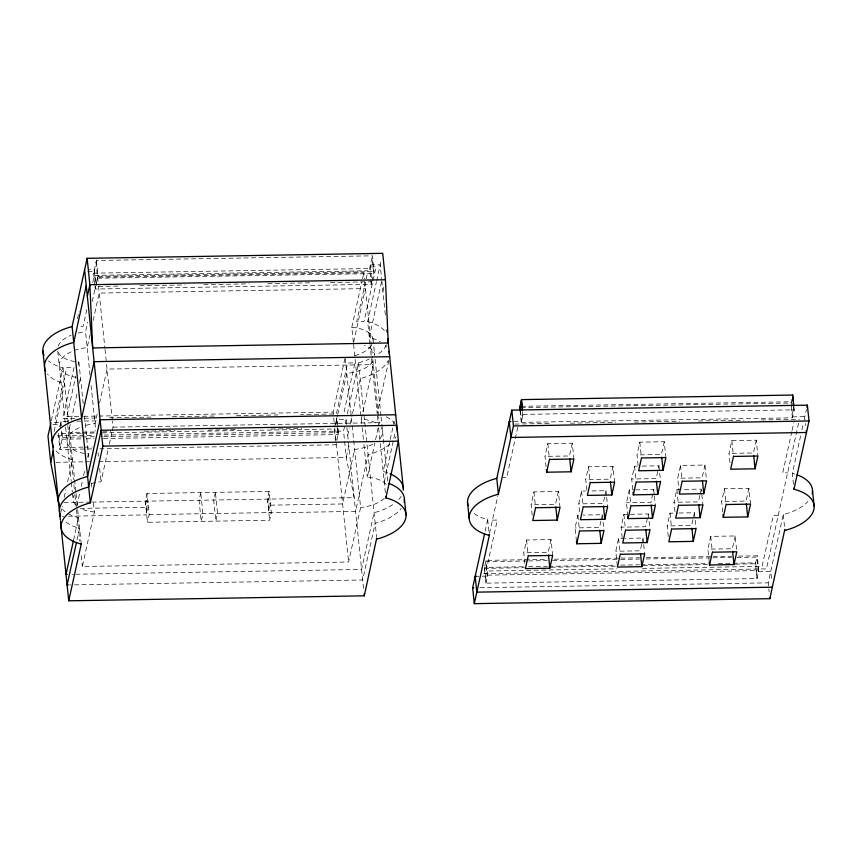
<?xml version="1.0" encoding="UTF-8"?>
<svg xmlns="http://www.w3.org/2000/svg" width="857" height="857" viewBox="0 0 857 857"><rect width="100%" height="100%" fill="white"/><g stroke="black" fill="none" stroke-linecap="round" stroke-linejoin="round"><path stroke-width="0.64" stroke-dasharray="4.29 3.21" d="M51.356 420.68L63.022 367.782A44.435 22.689 -5.9 0 1 48.506 360.926M77.473 318.74L79.187 310.995M54.12 431.392L64.65 383.615A44.435 22.689 -5.9 0 1 47.456 374.038M59.744 426.797L60.922 421.473L67.585 421.355M94.827 285.049L93.606 273.169L96.402 260.474L372.431 255.825L374.07 271.658L372.088 280.625M86.793 309.581L83.097 326.367L79.433 326.431M92.77 282.467L94.334 275.386L367.921 270.78L356.683 321.761L364.011 321.643L376.094 266.827L369.988 266.923M67.478 422.533L66.857 416.588L75.78 376.127M78.169 365.296L78.887 362.05A29.62 15.126 -5.9 0 1 57.869 351.134M90.028 375.152L85.55 331.798L87.703 322.05M92.235 301.46L95.577 286.302M96.295 283.056L97.569 277.25L363.829 272.762L364.45 278.696M91.881 448.907L59.883 449.454L62.55 437.306L61.736 429.389M370.192 265.97L371.831 281.803L371.274 284.363L95.245 289.013L95.802 286.452L121.137 286.024M96.402 260.474L98.041 276.308L96.016 285.488L94.377 269.655L89.492 269.741M70.253 424.451L68.496 432.431L94.752 431.982M71.206 420.123L76.937 394.124M79.326 383.293L80.515 377.883M90.049 334.626L87.189 347.631A29.62 15.126 -5.9 0 0 59.808 361.89A29.62 15.126 -5.9 0 0 75.952 377.326M93.156 320.55L99.208 293.083L365.468 288.595L353.684 342.061M60.986 511.886L61.693 508.683M62.122 506.766L62.261 506.133M64.179 497.414L65.893 489.658M67.596 481.913L72.513 459.631A44.435 22.689 -5.9 0 1 55.309 450.043M76.916 505.876L79.776 492.882M81.211 486.39L82.647 479.888M83.6 475.549L84.789 470.139M87.66 457.145L88.378 453.889A29.62 15.126 -5.9 0 1 67.392 443.101A29.62 15.126 -5.9 0 1 80.622 427.129M97.195 413.888L95.041 423.637A29.62 15.126 -5.9 0 0 85.314 425.511M99.583 403.058L107.061 369.088L373.32 364.611L361.3 419.159A29.62 15.126 -5.9 0 1 377.648 424.086M73.595 539.974L78.512 517.692A44.435 22.689 -5.9 0 1 62.55 509.508M77.034 539.867L79.605 528.244A44.435 22.689 -5.9 0 1 65.089 521.388M345.242 358.547L360.636 507.473L348.606 562.021L82.358 566.498L94.377 511.95L93.252 501.066M91.313 483.573A29.62 15.126 -5.9 0 1 101.04 481.698L108.56 447.611M109.31 444.205L112.063 431.703M112.31 430.568L113.06 427.15L112.438 421.108M146.997 493.503L145.304 501.174L147.49 522.288L269.634 520.231L271.326 512.561L269.13 491.447L146.997 493.503L149.172 514.618L147.49 522.288M145.636 504.334L147.318 496.664M146.172 509.615L147.865 501.945M146.504 512.786L148.197 505.116M269.13 491.447L267.438 499.117L269.634 520.231M267.77 502.277L269.462 494.607M268.316 507.558L270.009 499.888M268.637 510.729L270.33 503.059M333.319 414.092L333.116 412.11L344.9 358.644M353.341 342.157L351.809 327.31L361.836 281.814M362.554 278.568L363.829 272.762M334.691 427.054L336.737 417.777M371.274 284.363L369.635 268.53L372.431 255.825M335.558 424.301L337.465 415.645M337.712 414.552L346.774 373.395A29.62 15.126 -5.9 0 0 374.166 359.115M336.876 440.434L338.59 432.656L337.08 418.141M344.107 411.928L354.927 362.865L347.599 362.993L336.362 413.963L300.625 414.563M91.935 502.073L354.155 497.66L346.282 457.434L343.55 431.039L346.646 416.973M347.353 413.781L358.59 362.8A44.435 22.689 -5.9 0 0 369.228 359.126M369.988 343.968L367.674 321.579L376.427 281.857M376.641 280.882L381.311 259.735M347.717 435.367L349.41 427.697M350.192 424.172L351.895 416.427M352.538 413.513L360.229 378.644A44.435 22.689 -5.9 0 0 388.125 360.701M381.536 281.964L369.313 337.412A44.435 22.689 -5.9 0 1 380.379 341.836M348.81 445.929L346.282 457.434L98.855 461.602M382.908 291.241L384.032 286.12M388.821 360.529L377.166 413.417L370.095 345.017M386.207 484.387A29.62 15.126 -5.9 0 0 367.299 477.22L374.82 443.123M375.57 439.716L378.323 427.215M378.569 426.079L379.319 422.672L378.698 416.62M389.571 442.416L383.165 471.489A44.435 22.689 -5.9 0 1 387.91 472.946M390.214 439.512L392.774 427.889M393.556 424.344L394.263 421.151M393.224 441.355L384.257 482.041A44.435 22.689 -5.9 0 1 386.668 482.727M393.866 438.441L395.356 431.703M485.126 531.211L487.687 519.588A44.435 22.689 -5.9 0 1 473.182 512.732M489.551 533.204L497.831 495.667M738.53 556.129L757.224 555.807L758.756 570.591L756.988 578.582L485.844 583.146L484.323 568.362L486.08 560.371L547.527 559.342M517.778 427.215L506.691 477.553L503.027 477.617M485.844 583.146L487.612 575.154L486.08 560.371M793.936 407.364L794.182 409.828L792.425 417.82L521.281 422.383L523.038 414.392L522.791 411.928M532.218 515.25L531.126 504.687L533.943 491.907L558.368 491.49L560.007 507.333M524.859 563.349L523.766 552.786L526.594 540.006L551.019 539.589L552.658 555.422M546.113 466.926L545.02 456.374L547.837 443.594L572.262 443.176L573.901 459.009M558.368 491.49L555.55 504.28L531.126 504.687M551.019 539.589L548.201 552.379L523.766 552.786M572.262 443.176L569.444 455.967L545.02 456.374M579.578 511.8L578.764 503.884L581.582 491.104L585.438 491.04M576.45 541.131L575.079 527.933L577.897 515.153L581.753 515.089M586.831 490.129L585.738 479.566L588.555 466.786L612.991 466.369L614.63 482.212M604.592 497.081L603.189 503.477L578.764 503.884M604.881 495.807L606.006 490.686L590.58 490.954M600.918 521.131L599.514 527.526L575.079 527.933M601.196 519.856L602.332 514.736L583.039 515.068M612.991 466.369L610.173 479.159L585.738 479.566M617.286 565.749L615.787 551.233L618.604 538.453L623.746 538.367M622.182 537.714L621.089 527.162L623.907 514.382L629.049 514.286M627.827 515.957L626.467 502.77L629.284 489.979L634.426 489.893M632.787 489.561L631.705 479.009L634.523 466.219L637.094 466.176M638.101 465.49L637.008 454.928L639.825 442.148L664.25 441.741L665.889 457.574M641.614 544.431L640.211 550.826L615.787 551.233M641.904 543.156L643.029 538.046L625.032 538.346M630.334 514.264L648.331 513.964L645.514 526.755L621.089 527.162M635.712 489.872L653.709 489.572L650.892 502.352L626.467 502.77M642.236 466.09L658.947 465.812L656.13 478.592L631.705 479.009M664.25 441.741L661.433 454.521L637.008 454.928M668.278 536.514L667.185 525.962L670.003 513.172L677.716 513.043M679.205 492.754L677.705 478.238L680.522 465.447L704.947 465.04L706.586 480.873M674.984 511.522L674.031 502.277L676.848 489.497L701.272 489.09L702.911 504.923M679.001 513.022L694.427 512.765L691.61 525.545L667.185 525.962M704.947 465.04L702.129 477.82L677.705 478.238M699.869 495.475L698.455 501.87L674.031 502.277M700.148 494.2L701.272 489.09M709.275 562.353L707.903 549.155L710.732 536.375L735.156 535.957L736.795 551.801M729.971 462.619L729.018 453.385L731.835 440.594L756.26 440.187L757.899 456.02M722.751 512.036L721.658 501.484L724.476 488.694L748.911 488.286L750.539 504.12M735.156 535.957L732.339 548.748L707.903 549.155M756.26 440.187L753.442 452.967L729.018 453.385M748.911 488.286L746.093 501.066L721.658 501.484M756.988 578.582L755.467 563.799L757.224 555.807M792.425 417.82L790.893 403.036L791.686 399.458M791.814 431.607L782.72 472.914L787.604 472.828M792.104 430.321L793.807 422.576M798.542 423.208L766.437 568.866L483.08 573.644M768.525 585.813L768.215 582.846L783.255 514.607A44.435 22.689 -5.9 0 0 807.98 501.356M793.475 484.269L792.35 473.385L801.316 432.699M801.959 429.786L803.438 423.047M804.145 419.855L806.437 409.464M370.406 265.006L380.176 264.845L381.611 278.696M87.853 271.68L93.959 271.573M93.606 273.169L369.635 268.53M98.041 276.308L374.07 271.658M97.612 278.225L373.641 273.576L372.013 257.743M139.809 285.713L185.144 284.952M203.816 284.631L249.151 283.871M267.823 283.56L311.83 282.81M330.491 282.499L371.831 281.803M521.367 406.304L791.182 401.762L792.704 416.545M521.088 407.578L790.893 403.036M66.857 416.588L82.433 416.331M83.772 416.309L333.116 412.11M74.805 418.366L62.775 418.57L74.013 367.599L66.685 367.717L54.602 422.533L60.708 422.426M84.157 418.216L98.855 417.97M109.546 417.788L150.971 417.091M172.343 416.727L215.107 416.009M236.489 415.645L277.914 414.949M76.916 421.205L96.927 420.862M523.038 414.392L794.182 409.828M52.952 424.472L60.29 424.344M113.06 427.15L379.319 422.672M513.857 421.558L521.495 421.43M792.639 416.856L804.852 416.652L805.152 419.619M514.821 424.086L551.737 423.465M570.419 423.144L615.797 422.383M634.48 422.072L679.858 421.301M698.541 420.991L743.919 420.23M761.262 419.941L799.399 419.298M102.776 431.853L110.789 431.714M144.18 431.157L174.914 430.632M208.305 430.075L237.7 429.582M271.091 429.014L301.814 428.5M80.912 433.235L58.244 433.61L59.883 449.454M82.24 433.214L95.577 432.989M102.251 432.871L334.273 428.971L335.912 444.804L99.883 448.779M57.344 435.859L94.784 435.227M104.147 435.067L343.55 431.039M62.55 437.306L81.222 436.995M82.561 436.963L94.559 436.77M103.89 436.609L338.59 432.656M80.804 438.913L62.133 439.223L61.179 429.989M86.139 438.816L94.131 438.688M103.472 438.527L338.161 434.574L337.476 427.975M82.968 447.15L60.301 447.536L58.801 433.021M84.307 447.129L92.31 446.99M56.059 462.319L84.136 461.848M85.475 461.827L89.492 461.752M63.921 502.545L90.606 502.095M80.322 508.372L148.411 507.226M270.555 505.169L342.607 503.959L354.637 449.411A29.62 15.126 -5.9 0 0 373.288 443.894M149.172 514.618L271.326 512.561M62.443 516.31L63.664 516.289M68.56 516.214L146.718 514.896M268.862 512.84L355.58 511.383L368.082 454.649A44.435 22.689 -5.9 0 0 391.317 442.919M492.432 520.145L497.317 520.06L486.08 571.041L616.761 568.844M778.231 515.336L773.346 515.411L762.109 566.391L642.118 568.416M554.2 559.225L619.654 558.121M620.982 558.1L639.686 557.789M646.36 557.671L711.813 556.579M713.153 556.547L731.846 556.236M527.205 560.96L485.801 561.656L487.322 576.429M528.544 560.939L547.237 560.617M552.583 560.532L619.365 559.407M620.704 559.385L639.408 559.064M646.082 558.957L711.535 557.853M712.863 557.832L731.567 557.511M736.913 557.425L756.945 557.093L758.477 571.865M72.117 574.319L73.338 574.297M75.78 574.254L361.579 569.444L374.08 512.711A44.435 22.689 -5.9 0 0 393.781 503.927M523.263 566.756L484.537 567.409L486.058 582.182M528.608 566.659L547.312 566.348M548.641 566.327L615.433 565.202M620.768 565.117L639.472 564.795M640.811 564.774L707.593 563.649M718.273 563.467L731.632 563.242M732.971 563.22L755.681 562.845L757.202 577.618M484.323 568.362L524.388 567.688M551.105 567.238L616.558 566.134M643.264 565.684L708.718 564.592M735.435 564.142L755.467 563.799M487.612 575.154L758.756 570.591M477.478 576.279L478.999 576.258M482.052 576.204L487.397 576.118M758.541 571.544L770.754 571.34L771.782 581.239M69.535 584.935L70.756 584.913M74.42 584.849L362.672 579.996L375.173 523.273A44.435 22.689 -5.9 0 0 401.162 508.458M479.974 587.698L768.215 582.846M805.569 423.583L805.773 425.565M793.593 407.096L793.978 410.792M783.255 514.607L784.691 528.469M768.836 588.791L769.136 591.759M731.835 440.594L733.474 456.438M724.476 488.694L726.115 504.527M710.732 536.375L712.36 552.208M694.427 512.765L696.066 528.598M680.522 465.447L682.161 481.28M676.848 489.497L678.487 505.33M670.003 513.172L671.642 529.015M658.947 465.812L660.586 481.645M653.709 489.572L654.255 494.843M654.394 496.171L655.348 505.405M648.331 513.964L649.97 529.797M639.825 442.148L641.464 457.981M643.029 538.046L643.575 543.317M643.703 544.645L644.668 553.879M634.523 466.219L636.151 482.062M629.284 489.979L630.923 505.812M623.907 514.382L625.546 530.215M618.604 538.453L620.232 554.286M606.006 490.686L606.552 495.967M606.692 497.285L607.645 506.53M602.332 514.736L603.96 530.579M588.555 466.786L590.194 482.62M581.582 491.104L583.21 506.937M577.897 515.153L579.536 530.986M547.837 443.594L549.476 459.427M533.943 491.907L535.582 507.74M522.449 411.66L522.834 415.356M520.542 411.253L521.559 421.108M520.006 410.064L521.281 422.383M526.594 540.006L528.223 555.839M487.687 519.588L489.186 534.104M381.815 280.678L385.65 317.765M373.063 339.501L374.691 355.334A29.62 15.126 -5.9 0 0 364.482 345.382M375.098 359.265L380.926 415.613M381.065 416.93L387.728 481.484M364.75 281.674L372.645 358.055M372.784 359.362L378.569 415.409M377.444 416.063L378.291 424.311M378.665 427.932L380.165 442.448M380.294 443.658L385.489 493.921M358.59 362.8L376.609 537.125M353.577 344.46L362.05 426.411M362.179 427.622L363.55 440.927M363.925 444.558L367.299 477.22M346.592 424.483L346.089 419.534L336.319 419.694L336.994 426.293M346.903 427.45L363.689 589.895M336.522 418.741L337.347 426.657M337.133 427.611L337.947 435.538M333.737 418.045L334.348 423.99M334.755 427.943L336.33 442.887M336.383 443.669L348.606 562.021M95.984 262.392L98.191 283.185M98.491 286.152L104.897 348.124M105.036 349.431L112.31 419.898M94.163 270.619L95.663 285.135M94.966 286.367L95.245 289.013M91.11 385.629L95.791 430.9M98.041 452.667L98.416 456.299M99.669 468.393L101.04 481.698M78.887 362.05L83.225 404.097M84.447 415.891L88.999 459.941M91.378 482.92L91.999 488.972M63.022 367.782L75.919 492.614M76.005 493.493L77.559 508.447M77.687 509.776L81.029 542.106M67.778 425.5L73.37 479.609M73.916 484.848L74.452 490.086M74.998 495.335L76.348 508.437M76.477 509.647L79.722 541.099M81.222 555.615L82.358 566.498M57.773 351.177L65.496 425.972M65.635 427.289L71.217 481.291M71.356 482.609L72.309 491.843M72.449 493.171L73.124 499.77M60.922 421.473L61.597 428.072M60.493 423.39L61.04 428.661M384.332 498.356A29.62 15.126 -5.9 0 1 360.636 507.473M94.377 511.95A29.62 15.126 -5.9 0 1 81.394 508.919M75.47 504.784A29.62 15.126 -5.9 0 1 74.238 494.703M381.151 427.536A29.62 15.126 -5.9 0 1 378.333 440.294M385.264 345.596A44.435 22.689 -5.9 0 1 386.507 346.989M395.977 436.706A44.435 22.689 -5.9 0 1 395.131 438.27M386.261 416.759A44.435 22.689 -5.9 0 1 395.388 424.451M401.13 496.332A44.435 22.689 -5.9 0 1 398.794 499.449M386.486 344.857A44.435 22.689 -5.9 0 1 376.244 355.409M367.674 321.579A44.435 22.689 -5.9 0 1 385.896 332.602M58.169 346.078A29.62 15.126 -5.9 0 1 71.131 335.291M78.255 333.03A29.62 15.126 -5.9 0 1 85.55 331.798M351.809 327.31A29.62 15.126 -5.9 0 1 372.902 342.029M371.135 345.864A29.62 15.126 -5.9 0 1 354.873 355.687M792.35 473.385A44.435 22.689 -5.9 0 1 794.76 474.071M200.731 492.593L199.049 500.263L201.224 521.377L202.916 513.707L200.731 492.593M215.396 492.347L213.704 500.017L215.878 521.131L217.571 513.461L215.396 492.347"/><path stroke-width="1.29" d="M50.938 422.597L47.981 436.02L50.702 462.405L58.587 502.63M376.705 538.11L364.3 595.829L68.731 600.811L81.233 544.077A44.435 22.689 -5.9 0 1 61.35 523.873A44.435 22.689 -5.9 0 1 90.328 502.855L72.106 326.549L87.146 258.321L382.715 253.34L385.446 279.736L388.253 342.971L92.685 347.942L89.867 284.706L87.146 258.321M52.148 440.348L52.716 437.788M86.246 285.66L73.745 342.393A44.435 22.689 -5.9 0 0 45.614 371.092M50.702 462.405L53.241 450.9M87.339 296.211L89.867 284.706L385.446 279.736M60.001 516.353L60.429 514.436M73.381 540.938L66.01 574.415L67.232 574.394M76.402 542.781L67.092 584.977L68.314 584.956M90.328 502.855L102.829 446.122L84.607 269.826M389.528 357.326L389.667 356.694L94.099 361.665L81.597 418.398A44.435 22.689 -5.9 0 0 53.477 447.108M395.527 415.399L395.666 414.756L100.098 419.726L87.596 476.46A44.435 22.689 -5.9 0 0 59.476 505.169M396.341 427.225L396.759 425.308L101.19 430.289L88.689 487.022A44.435 22.689 -5.9 0 0 60.568 515.721M376.812 539.107A44.435 22.689 -5.9 0 0 405.779 518.078A44.435 22.689 -5.9 0 0 385.896 497.874L398.398 441.151L102.829 446.122M784.798 529.455L769.854 598.679L474.285 603.66L472.646 587.827L484.484 534.125M474.285 603.66L489.326 535.421A44.435 22.689 -5.9 0 1 469.443 515.218A44.435 22.689 -5.9 0 1 498.41 494.2L496.771 478.356L511.811 410.128L807.39 405.147L809.019 420.98L793.978 489.218A44.435 22.689 -5.9 0 1 813.871 509.422A44.435 22.689 -5.9 0 1 784.894 530.451M498.41 494.2L513.45 425.961L511.811 410.128M793.807 406.132L792.661 395.045L521.517 399.619L519.749 407.6L520.006 410.064M546.659 472.207L549.476 459.427L573.901 459.009L571.083 471.8L546.659 472.207L546.38 469.572M557.189 520.113L560.007 507.333L535.582 507.74L532.765 520.52L557.189 520.113L555.829 506.916M549.84 568.212L552.658 555.422L528.223 555.839L525.405 568.62L549.84 568.212L548.469 555.015M576.718 543.767L579.536 530.986L603.96 530.579L601.143 543.359L576.718 543.767L576.45 541.131M604.828 519.31L607.645 506.53L583.21 506.937L580.393 519.717L604.828 519.31L603.457 506.112M611.812 494.992L614.63 482.212L590.194 482.62L587.377 495.4L611.812 494.992L610.441 481.795M628.106 518.603L630.923 505.812L655.348 505.405L652.531 518.185L628.106 518.603L627.827 515.957M633.334 494.843L636.151 482.062L660.586 481.645L657.769 494.435L633.334 494.843L633.066 492.207M641.85 566.659L644.668 553.879L620.232 554.286L617.415 567.077L641.85 566.659L640.479 553.461M647.153 542.588L649.97 529.797L625.546 530.215L622.728 542.995L647.153 542.588L645.792 529.39M663.072 470.354L665.889 457.574L641.464 457.981L638.647 470.772L663.072 470.354L661.711 457.156M693.249 541.388L696.066 528.598L671.642 529.015L668.824 541.795L693.249 541.388L691.888 528.191M703.768 493.653L706.586 480.873L682.161 481.28L679.344 494.071L703.768 493.653L702.408 480.456M700.094 517.703L702.911 504.923L678.487 505.33L675.67 518.121L700.094 517.703L698.723 504.505M709.542 564.988L712.36 552.208L736.795 551.801L733.978 564.581L709.542 564.988L709.275 562.353M723.297 517.317L726.115 504.527L750.539 504.12L747.722 516.9L723.297 517.317L723.029 514.671M755.081 468.8L757.899 456.02L733.474 456.438L730.657 469.218L755.081 468.8L753.721 455.613M792.661 395.045L792.961 400.937M806.908 407.311L807.39 405.147M510.804 421.601L509.283 421.633L510.911 437.466L806.491 432.485L806.276 430.514M513.45 425.961L809.019 420.98M476.706 576.29L475.185 576.322L476.824 592.155L772.393 587.174L772.286 586.188M472.646 587.827L473.867 587.806M812.511 490.515L814.15 506.348M793.207 403.401L793.464 405.864M793.882 488.233L793.978 489.218M769.757 597.693L769.854 598.679M746.361 503.712L747.722 516.9M732.606 551.383L733.978 564.581M656.398 481.238L657.769 494.435M651.17 504.998L652.531 518.185M599.782 530.162L601.143 543.359M569.723 458.602L571.083 471.8M521.517 399.619L522.534 409.464M521.302 400.573L522.32 410.428M520.038 406.325L520.413 410.021M489.218 534.436L489.326 535.421M467.526 502.459L469.154 518.292M386.882 329.699L387.16 332.355M387.846 338.986L403.336 488.619M404.429 499.17L406.057 515.014M385.789 496.889L385.896 497.874M364.096 593.858L364.3 595.829M81.136 543.092L81.233 544.077M42.85 350.652L60.376 519.985M60.504 521.195L68.731 600.811M389.003 483.509A44.435 22.689 -5.9 0 1 404.14 502.245M388.939 351.456A44.435 22.689 -5.9 0 1 389.474 354.541M396.791 427.461A44.435 22.689 -5.9 0 1 397.294 432.099M390.149 473.835A44.435 22.689 -5.9 0 1 403.293 490.161M43.986 355.259A44.435 22.689 -5.9 0 1 72.106 326.549M387.846 338.708A44.435 22.689 -5.9 0 1 387.803 340.25M468.061 505.544A44.435 22.689 -5.9 0 1 496.771 478.356M797.096 474.853A44.435 22.689 -5.9 0 1 812.232 493.589"/></g></svg>
